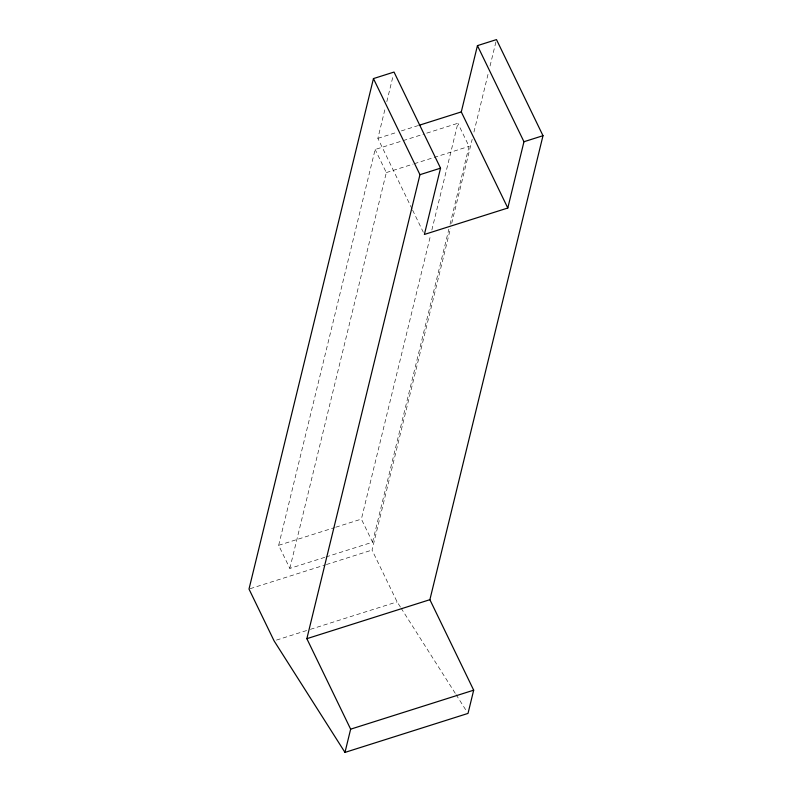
<?xml version="1.0" encoding="UTF-8"?>
<svg xmlns="http://www.w3.org/2000/svg" width="792" height="792" viewBox="0 0 792 792"><rect width="100%" height="100%" fill="white"/><g stroke="black" fill="none" stroke-linecap="round" stroke-linejoin="round"><path stroke-width="0.59" stroke-dasharray="3.96 2.97" d="M324.789 557.33L289.832 568.409L278.665 545.312L375.151 149.49L401.95 140.996M412.087 209.048L377.873 138.352L385.367 107.573M386.813 101.653L393.159 75.616M289.832 568.409L386.328 172.577L375.151 149.49M325.957 556.964L372.557 542.193L361.38 519.106L430.68 234.828M431.848 230.036L457.875 123.275L422.918 134.353M372.557 542.193L448.876 229.135M450.044 224.334L469.052 146.371L457.875 123.275M400.425 607.078L397.109 601.87L372.042 550.074L450.509 228.175M451.688 223.374L472.18 139.293M473.933 132.086L488.288 73.23M490.04 66.023L495.891 42.006M377.873 138.352L396.663 132.393M401.366 130.908L417.81 125.69M403.118 140.63L421.76 134.719M386.328 172.577L413.127 164.083M414.295 163.716L469.052 146.371M278.665 545.312L334.58 527.601M335.749 527.224L361.38 519.106M250.173 588.684L325.166 564.924M326.344 564.557L372.042 550.074M276.418 640.104L309.227 629.709M310.395 629.343L397.109 601.87M401.089 608.117L455.43 693.604M456.083 694.653L466.686 711.335M412.622 210.147L423.314 232.244"/><path stroke-width="1.19" d="M373.448 78.586L249.005 589.06L274.072 640.847L344.975 752.4L468.013 713.414L473.685 690.178L429.888 599.692L542.995 135.699L496.485 39.6L477.447 45.629L461.281 111.919L507.801 208.019L424.383 234.452L440.54 168.161L394.03 72.062L373.448 78.586L419.958 174.685L306.851 638.679L350.648 729.165L344.975 752.4M507.801 208.019L523.957 141.728L477.447 45.629M418.988 125.324L461.281 111.919M419.958 174.685L440.54 168.161M523.957 141.728L542.995 135.699M306.851 638.679L429.888 599.692M350.648 729.165L473.685 690.178"/></g></svg>
